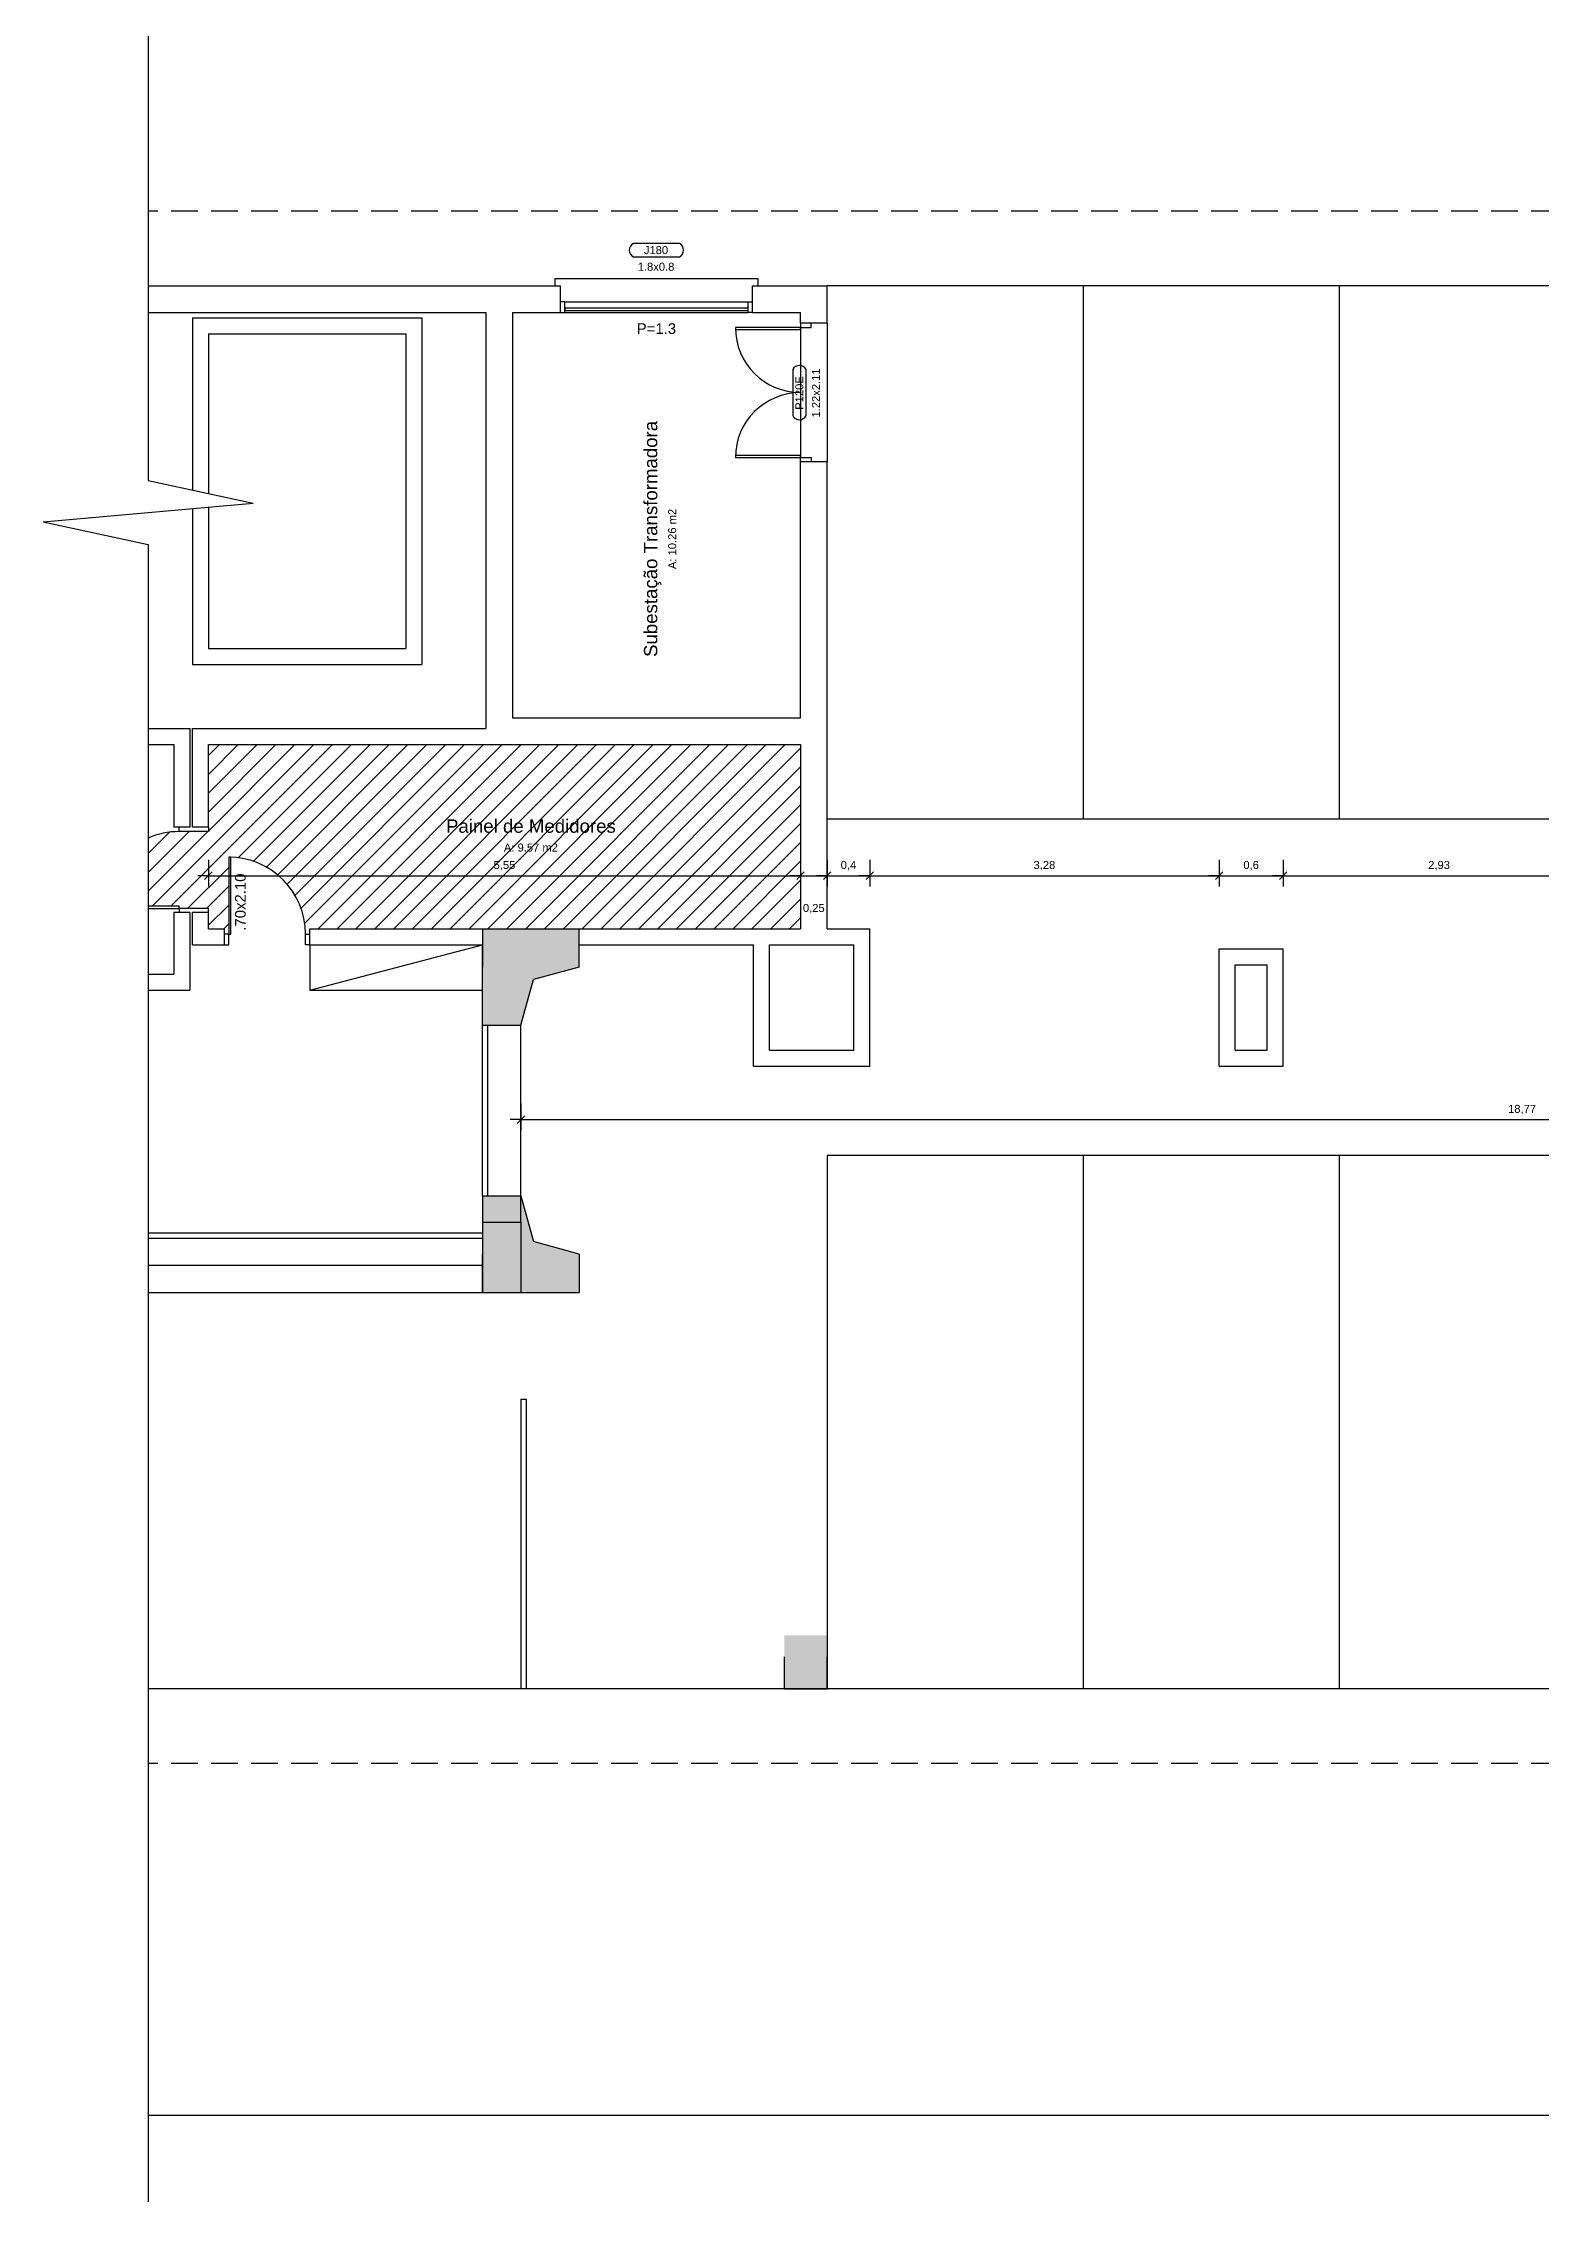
# Model space of a CAD drawing. Extents: x -14.2 to 59.9, y -4.3 to 30.8.
# Drawn here: x -14.21 to -0.16, y -4.29 to 15.94 of the extents above; entities that cross this region are included whole.
import ezdxf
from ezdxf.enums import TextEntityAlignment as Align

# ---------------------------------------------------------------- set-up
doc = ezdxf.new("R2010")
doc.units = 0
doc.linetypes.add('DASHED2', pattern=[0.375, 0.25, -0.125])
doc.layers.get('0').update_dxf_attribs({"linetype": 'CONTINUOUS'})
doc.layers.get('DEFPOINTS').update_dxf_attribs({"linetype": 'CONTINUOUS'})
for name, color, linetype in [('COTA', 13, 'CONTINUOUS'), ('ESPEC', 7, 'CONTINUOUS'), ('ESPECARQ', 7, 'CONTINUOUS'), ('ESQUADRIA', 10, 'CONTINUOUS'), ('ESTRUT', 8, 'CONTINUOUS'), ('PAREDE', 6, 'CONTINUOUS'), ('REG60-100', 7, 'CONTINUOUS'), ('UNIDADE', 4, 'CONTINUOUS')]:
    doc.layers.add(name, color=color, linetype=linetype)
doc.styles.add('REGUA100', font='arial.ttf')
doc.styles.add('REGUA60', font='arial.ttf')
doc.styles.add('REGUA80', font='arial.ttf')
doc.dimstyles.get("Standard").update_dxf_attribs({"dimtxt": 0.18, "dimasz": 0.18, "dimexe": 0.18, "dimexo": 0.0625, "dimgap": 0.09, "dimtad": 0, "dimtih": 1, "dimtoh": 1, "dimdec": 4, "dimzin": 0, "dimtxsty": 'STANDARD', "dimcen": 0.09, "dimazin": 3, "dimtfac": 1, "dimtdec": 4, "dimtofl": 0, "dimtmove": 0, "dimatfit": 3, "dimtolj": 1, "dimtzin": 0})

# ---------------------------------------------------------------- blocks, each defined once
blk = doc.blocks.new('INDESQ2')
at = {"color": 0, "linetype": 'BYBLOCK'}
for p, q in [((4.32, 2.96), (-4.32, 2.96)), ((-4.32, 0.44), (4.32, 0.44))]:
    blk.add_line(p, q, dxfattribs=at)
at = {"color": 0}
for centre, start, end in [((-3.67, 1.7), 117.3654, 242.6346), ((3.67, 1.7), 297.3654, 62.6346)]:
    blk.add_arc(centre, 1.42, start, end, dxfattribs=at)
at = {"style": 'REGUA60', "width": 1.4, "flags": 9}
blk.add_attdef('LOCAL', text='', height=1.5, dxfattribs=at).set_placement((-0.08, -4.35), align=Align.CENTER)
at = {"layer": 'ESPECARQ', "color": 0, "style": 'REGUA60'}
for tag, width, p in [('COD', 1.1, (-0.08, 0.95)), ('DIM', 1.4, (-0.08, -2.17))]:
    blk.add_attdef(tag, text='', height=1.5, dxfattribs=dict(at, width=width)).set_placement(p, align=Align.CENTER)
blk = doc.blocks.new('INDUNI1')
blk = doc.blocks.new('COTATR')
at = {"color": 6}
blk.add_line((-71, -71), (71, 71), dxfattribs=at)
at = {"color": 0, "linetype": 'BYBLOCK'}
blk.add_line((0, 0), (200, 0), dxfattribs=at)
blk = doc.blocks.new('*D17')
at = {"layer": 'COTA', "color": 0}
for p, q in [((-9.728, 6), (-9.728, 5.75)), ((9.042, 6), (9.042, 5.75)), ((-9.728, 5.85), (9.041, 5.85))]:
    blk.add_line(p, q, dxfattribs=at)
at = {"layer": 'DEFPOINTS', "color": 0}
for p in [(-9.728, 6.15), (9.042, 6.15), (9.042, 5.85)]:
    blk.add_point(p, dxfattribs=at)
at = {"layer": 'COTA', "color": 0, "xscale": 0.0005, "yscale": 0.0005, "zscale": 0.0005, "rotation": 180}
blk.add_blockref('COTATR', (-9.728, 5.85), dxfattribs=at)
at = {"layer": 'COTA', "color": 0, "xscale": 0.0005, "yscale": 0.0005, "zscale": 0.0005}
blk.add_blockref('COTATR', (9.042, 5.85), dxfattribs=at)
at = {"layer": 'COTA', "color": 7, "insert": (-0.343, 5.944), "char_height": 0.075, "attachment_point": 5, "style": 'REGUA60'}
blk.add_mtext('18,77', dxfattribs=at)
blk = doc.blocks.new('*D18')
at = {"layer": 'COTA', "color": 0}
for p, q in [((-12.658, 8.286), (-12.658, 8.036)), ((-12.658, 8.136), (-7.109, 8.136)), ((-7.108, 8.286), (-7.108, 8.036))]:
    blk.add_line(p, q, dxfattribs=at)
at = {"layer": 'DEFPOINTS', "color": 0}
for p in [(-12.658, 8.436), (-7.108, 8.436), (-7.108, 8.136)]:
    blk.add_point(p, dxfattribs=at)
at = {"layer": 'COTA', "color": 0, "xscale": 0.0005, "yscale": 0.0005, "zscale": 0.0005, "rotation": 180}
blk.add_blockref('COTATR', (-12.658, 8.136), dxfattribs=at)
at = {"layer": 'COTA', "color": 0, "xscale": 0.0005, "yscale": 0.0005, "zscale": 0.0005}
blk.add_blockref('COTATR', (-7.108, 8.136), dxfattribs=at)
at = {"layer": 'COTA', "color": 7, "insert": (-9.883, 8.23), "char_height": 0.075, "attachment_point": 5, "style": 'REGUA60'}
blk.add_mtext('5,55', dxfattribs=at)
blk = doc.blocks.new('*D19')
at = {"layer": 'COTA', "color": 0}
for p, q in [((-7.108, 8.286), (-7.108, 8.036)), ((-7.108, 8.136), (-6.859, 8.136)), ((-6.858, 8.286), (-6.858, 8.036))]:
    blk.add_line(p, q, dxfattribs=at)
at = {"layer": 'DEFPOINTS', "color": 0}
for p in [(-7.108, 8.436), (-6.858, 8.436), (-6.858, 8.136)]:
    blk.add_point(p, dxfattribs=at)
at = {"layer": 'COTA', "color": 0, "xscale": 0.0005, "yscale": 0.0005, "zscale": 0.0005, "rotation": 180}
blk.add_blockref('COTATR', (-7.108, 8.136), dxfattribs=at)
at = {"layer": 'COTA', "color": 0, "xscale": 0.0005, "yscale": 0.0005, "zscale": 0.0005}
blk.add_blockref('COTATR', (-6.858, 8.136), dxfattribs=at)
at = {"layer": 'COTA', "color": 7, "insert": (-6.983, 7.827), "char_height": 0.075, "attachment_point": 5, "style": 'REGUA60'}
blk.add_mtext('0,25', dxfattribs=at)
blk = doc.blocks.new('*D20')
at = {"layer": 'COTA', "color": 0}
for p, q in [((-6.858, 8.286), (-6.858, 8.036)), ((-6.858, 8.136), (-6.459, 8.136)), ((-6.458, 8.286), (-6.458, 8.036))]:
    blk.add_line(p, q, dxfattribs=at)
at = {"layer": 'DEFPOINTS', "color": 0}
for p in [(-6.858, 8.436), (-6.458, 8.436), (-6.458, 8.136)]:
    blk.add_point(p, dxfattribs=at)
at = {"layer": 'COTA', "color": 0, "xscale": 0.0005, "yscale": 0.0005, "zscale": 0.0005, "rotation": 180}
blk.add_blockref('COTATR', (-6.858, 8.136), dxfattribs=at)
at = {"layer": 'COTA', "color": 0, "xscale": 0.0005, "yscale": 0.0005, "zscale": 0.0005}
blk.add_blockref('COTATR', (-6.458, 8.136), dxfattribs=at)
at = {"layer": 'COTA', "color": 7, "insert": (-6.658, 8.23), "char_height": 0.075, "attachment_point": 5, "style": 'REGUA60'}
blk.add_mtext('0,4', dxfattribs=at)
blk = doc.blocks.new('*D21')
at = {"layer": 'COTA', "color": 0}
for p, q in [((-6.458, 8.286), (-6.458, 8.036)), ((-6.458, 8.136), (-3.184, 8.136)), ((-3.183, 8.286), (-3.183, 8.036))]:
    blk.add_line(p, q, dxfattribs=at)
at = {"layer": 'DEFPOINTS', "color": 0}
for p in [(-6.458, 8.436), (-3.183, 8.436), (-3.183, 8.136)]:
    blk.add_point(p, dxfattribs=at)
at = {"layer": 'COTA', "color": 0, "xscale": 0.0005, "yscale": 0.0005, "zscale": 0.0005, "rotation": 180}
blk.add_blockref('COTATR', (-6.458, 8.136), dxfattribs=at)
at = {"layer": 'COTA', "color": 0, "xscale": 0.0005, "yscale": 0.0005, "zscale": 0.0005}
blk.add_blockref('COTATR', (-3.183, 8.136), dxfattribs=at)
at = {"layer": 'COTA', "color": 7, "insert": (-4.821, 8.23), "char_height": 0.075, "attachment_point": 5, "style": 'REGUA60'}
blk.add_mtext('3,28', dxfattribs=at)
blk = doc.blocks.new('*D22')
at = {"layer": 'COTA', "color": 0}
for p, q in [((-3.183, 8.286), (-3.183, 8.036)), ((-3.183, 8.136), (-2.584, 8.136)), ((-2.583, 8.286), (-2.583, 8.036))]:
    blk.add_line(p, q, dxfattribs=at)
at = {"layer": 'DEFPOINTS', "color": 0}
for p in [(-3.183, 8.436), (-2.583, 8.436), (-2.583, 8.136)]:
    blk.add_point(p, dxfattribs=at)
at = {"layer": 'COTA', "color": 0, "xscale": 0.0005, "yscale": 0.0005, "zscale": 0.0005, "rotation": 180}
blk.add_blockref('COTATR', (-3.183, 8.136), dxfattribs=at)
at = {"layer": 'COTA', "color": 0, "xscale": 0.0005, "yscale": 0.0005, "zscale": 0.0005}
blk.add_blockref('COTATR', (-2.583, 8.136), dxfattribs=at)
at = {"layer": 'COTA', "color": 7, "insert": (-2.883, 8.23), "char_height": 0.075, "attachment_point": 5, "style": 'REGUA60'}
blk.add_mtext('0,6', dxfattribs=at)
blk = doc.blocks.new('*D23')
at = {"layer": 'COTA', "color": 0}
for p, q in [((-2.583, 8.286), (-2.583, 8.036)), ((-2.583, 8.136), (0.341, 8.136)), ((0.342, 8.286), (0.342, 8.036))]:
    blk.add_line(p, q, dxfattribs=at)
at = {"layer": 'DEFPOINTS', "color": 0}
for p in [(-2.583, 8.436), (0.342, 8.436), (0.342, 8.136)]:
    blk.add_point(p, dxfattribs=at)
at = {"layer": 'COTA', "color": 0, "xscale": 0.0005, "yscale": 0.0005, "zscale": 0.0005, "rotation": 180}
blk.add_blockref('COTATR', (-2.583, 8.136), dxfattribs=at)
at = {"layer": 'COTA', "color": 0, "xscale": 0.0005, "yscale": 0.0005, "zscale": 0.0005}
blk.add_blockref('COTATR', (0.342, 8.136), dxfattribs=at)
at = {"layer": 'COTA', "color": 7, "insert": (-1.121, 8.23), "char_height": 0.075, "attachment_point": 5, "style": 'REGUA60'}
blk.add_mtext('2,93', dxfattribs=at)

msp = doc.modelspace()

# ---------------------------------------------------------------- hatches: boundary and pattern name
at = {"layer": 'ESPEC'}
h = msp.add_hatch(dxfattribs=at)
h.set_pattern_fill('ANSI31', style=0)
h.set_pattern_definition([(45, (0, 0), (-0.0883883, 0.0883883), [])])
h.paths.add_polyline_path([(-12.658, 9.365), (-12.658, 8.59), (-12.658, 8.55), (-12.933, 8.55, 0.103888), (-13.223, 8.489), (-13.223, 7.85), (-12.933, 7.85), (-12.933, 7.83), (-12.658, 7.83), (-12.658, 7.79), (-12.658, 7.64), (-12.508, 7.64), (-12.508, 7.59), (-12.468, 7.59), (-12.468, 8.31), (-12.448, 8.31), (-12.448, 8.31, -0.4061), (-11.748, 7.59), (-11.708, 7.59), (-11.708, 7.64), (-10.088, 7.64), (-9.183, 7.64), (-7.108, 7.64), (-7.108, 9.365)])
h.paths.add_polyline_path([(-10.463, 8.506), (-8.807, 8.506), (-8.807, 8.696), (-10.463, 8.696)], flags=24)
h.paths.add_polyline_path([(-9.908, 8.343), (-9.363, 8.343), (-9.363, 8.457), (-9.908, 8.457)], flags=24)
h.paths.add_polyline_path([(-9.999, 8.293), (-9.767, 8.293), (-9.767, 8.166), (-9.999, 8.166)], flags=24)

# ---------------------------------------------------------------- linework, layer by layer
at = {"linetype": 'DASHED2'}
for p, q in [((9.742, 14.365), (-13.223, 14.365)), ((9.742, -0.185), (-13.223, -0.185))]:
    msp.add_line(p, q, dxfattribs=at)
for p, q in [((8.742, 13.665), (-6.858, 13.665)), ((-4.458, 13.665), (-4.458, 8.665)), ((-2.058, 13.665), (-2.058, 8.665)), ((0.342, 8.665), (-6.858, 8.665)), ((-11.708, 7.49), (-11.708, 7.065)), ((-11.708, 7.065), (-10.088, 7.49)), ((-11.708, 7.065), (-10.088, 7.065)), ((-9.728, 4.89), (-9.728, 6.735)), ((0.342, 5.515), (-6.858, 5.515)), ((-6.858, 5.515), (-6.858, 0.515)), ((-4.458, 5.515), (-4.458, 0.515)), ((-2.058, 5.515), (-2.058, 0.515)), ((-13.223, 4.485), (-10.088, 4.485)), ((-13.223, 4.23), (-10.088, 4.23)), ((-9.728, 3.23), (-9.728, 0.515)), ((-9.728, 3.23), (-9.678, 3.23)), ((-9.678, 3.23), (-9.678, 0.515)), ((9.042, 0.515), (-13.223, 0.515)), ((13.692, -3.485), (-13.223, -3.485))]:
    msp.add_line(p, q)
at = {"layer": 'ESPEC'}
for p, q in [((-13.223, 27.375), (-13.223, 11.841)), ((-13.223, 11.841), (-12.238, 11.628)), ((-14.208, 11.454), (-12.238, 11.628)), ((-14.208, 11.454), (-13.223, 11.241)), ((-13.223, 11.241), (-13.223, -4.294))]:
    msp.add_line(p, q, dxfattribs=at)
at = {"layer": 'ESQUADRIA', "color": 1}
for p, q in [((-9.318, 13.515), (-7.598, 13.515)), ((-9.318, 13.415), (-7.598, 13.415)), ((-7.108, 13.275), (-7.108, 12.055))]:
    msp.add_line(p, q, dxfattribs=at)
at = {"layer": 'ESQUADRIA'}
for p, q in [((-12.933, 8.55), (-12.933, 8.59)), ((-12.658, 8.55), (-12.933, 8.55)), ((-12.658, 8.59), (-12.658, 8.55)), ((-12.658, 7.83), (-12.933, 7.83)), ((-12.933, 7.83), (-12.933, 7.79)), ((-12.658, 7.79), (-12.658, 7.83)), ((-10.088, 5.135), (-10.088, 6.735)), ((-10.038, 5.135), (-10.038, 6.735)), ((-13.223, 4.79), (-10.088, 4.79)), ((-13.223, 4.74), (-10.088, 4.74))]:
    msp.add_line(p, q, dxfattribs=at)
for points in [[(-9.408, 13.665), (-9.408, 13.735), (-7.508, 13.735), (-7.508, 13.665)], [(-9.358, 13.415), (-9.318, 13.415), (-9.318, 13.515), (-9.358, 13.515)], [(-7.558, 13.415), (-7.598, 13.415), (-7.598, 13.515), (-7.558, 13.515)], [(-7.108, 13.315), (-7.108, 13.275), (-7.008, 13.275), (-7.008, 13.315)], [(-6.858, 13.315), (-6.858, 13.315), (-6.858, 12.015), (-6.858, 12.015)], [(-7.108, 12.015), (-7.108, 12.055), (-7.008, 12.055), (-7.008, 12.015)], [(-13.223, 7.83), (-12.933, 7.83), (-12.933, 7.85), (-13.223, 7.85)], [(-12.508, 7.49), (-12.468, 7.49), (-12.468, 7.59), (-12.508, 7.59)], [(-11.708, 7.49), (-11.748, 7.49), (-11.748, 7.59), (-11.708, 7.59)]]:
    msp.add_lwpolyline(points, dxfattribs=at)
for points in [[(-9.318, 13.435), (-7.598, 13.435), (-7.598, 13.455), (-9.318, 13.455)], [(-7.108, 13.275), (-7.718, 13.275), (-7.718, 13.255), (-7.108, 13.255)], [(-7.718, 12.055), (-7.108, 12.055), (-7.108, 12.075), (-7.718, 12.075)], [(-12.448, 7.59), (-12.448, 8.31), (-12.468, 8.31), (-12.468, 7.59)]]:
    msp.add_lwpolyline(points, close=True, dxfattribs=at)
for centre, radius, start, end in [((-7.108, 13.275), 0.61, 180, 270), ((-7.108, 12.055), 0.61, 90, 180), ((-12.933, 7.83), 0.72, 90, 113.7242), ((-12.468, 7.59), 0.72, 0, 90)]:
    msp.add_arc(centre, radius, start, end, dxfattribs=at)
at = {"layer": 'ESTRUT'}
for p, q in [((-10.088, 7.64), (-9.183, 7.64)), ((-9.183, 7.28), (-9.183, 7.64)), ((-9.728, 6.735), (-9.61, 7.162)), ((-9.183, 7.28), (-9.61, 7.162)), ((-9.728, 5.135), (-9.61, 4.708)), ((-10.088, 4.89), (-9.728, 4.89)), ((-10.088, 4.89), (-10.088, 4.23)), ((-9.728, 4.89), (-9.728, 4.23)), ((-9.183, 4.59), (-9.61, 4.708)), ((-9.183, 4.59), (-9.183, 4.23)), ((-10.088, 4.23), (-9.728, 4.23)), ((-10.088, 4.23), (-9.183, 4.23))]:
    msp.add_line(p, q, dxfattribs=at)
for points in [[(-10.088, 6.735), (-9.61, 7.162), (-10.088, 7.64)], [(-10.088, 7.64), (-9.61, 7.162), (-9.183, 7.28)], [(-10.088, 7.64), (-9.183, 7.28), (-9.183, 7.64)], [(-10.088, 6.735), (-9.728, 6.735), (-9.61, 7.162)], [(-10.088, 5.135), (-9.728, 5.135), (-9.61, 4.708)], [(-10.088, 5.135), (-9.61, 4.708), (-10.088, 4.23)], [(-10.088, 4.23), (-9.61, 4.708), (-9.183, 4.59)], [(-10.088, 4.23), (-9.183, 4.59), (-9.183, 4.23)], [(-6.858, 0.515), (-6.858, 1.015), (-7.258, 0.515), (-7.258, 1.015)], [(-7.258, 0.815), (-7.258, 0.515), (-6.858, 0.815), (-6.858, 0.515)]]:
    msp.add_solid(points, dxfattribs=at)
at = {"layer": 'PAREDE'}
for p, q in [((-13.223, 13.665), (-9.358, 13.665)), ((-9.358, 13.415), (-9.358, 13.665)), ((-7.558, 13.415), (-7.558, 13.665)), ((-7.558, 13.665), (-6.858, 13.665)), ((-6.858, 13.315), (-6.858, 13.665)), ((-13.223, 13.415), (-10.058, 13.415)), ((-12.808, 13.365), (-10.658, 13.365)), ((-12.808, 13.365), (-12.808, 11.751)), ((-10.658, 13.365), (-10.658, 10.115)), ((-10.058, 13.415), (-10.058, 9.515)), ((-9.808, 13.415), (-9.808, 9.615)), ((-9.808, 13.415), (-9.358, 13.415)), ((-7.558, 13.415), (-7.108, 13.415)), ((-7.108, 13.315), (-7.108, 13.415)), ((-12.658, 13.215), (-10.808, 13.215)), ((-12.658, 13.215), (-12.658, 11.719)), ((-10.808, 13.215), (-10.808, 10.265)), ((-6.858, 13.315), (-7.108, 13.315)), ((-6.858, 12.015), (-7.108, 12.015)), ((-7.108, 9.615), (-7.108, 12.015)), ((-6.858, 7.64), (-6.858, 12.015)), ((-12.808, 11.577), (-12.808, 10.115)), ((-12.658, 11.591), (-12.658, 10.265)), ((-12.658, 10.265), (-10.808, 10.265)), ((-12.808, 10.115), (-10.658, 10.115)), ((-13.223, 9.515), (-12.833, 9.515)), ((-12.833, 9.515), (-12.833, 8.59)), ((-12.808, 9.515), (-10.058, 9.515)), ((-12.808, 8.59), (-12.808, 9.515)), ((-9.808, 9.615), (-7.108, 9.615)), ((-13.223, 9.365), (-12.983, 9.365)), ((-12.983, 9.365), (-12.983, 8.59)), ((-12.658, 9.365), (-7.108, 9.365)), ((-12.658, 8.59), (-12.658, 9.365)), ((-7.108, 9.365), (-7.108, 7.64)), ((-12.833, 8.59), (-12.983, 8.59)), ((-12.658, 8.59), (-12.808, 8.59)), ((-12.983, 7.79), (-12.983, 7.215)), ((-12.833, 7.79), (-12.983, 7.79)), ((-12.833, 7.79), (-12.833, 7.065)), ((-12.658, 7.79), (-12.808, 7.79)), ((-12.808, 7.49), (-12.808, 7.79)), ((-12.658, 7.64), (-12.658, 7.79)), ((-12.808, 7.49), (-12.508, 7.49)), ((-12.658, 7.64), (-12.508, 7.64)), ((-12.508, 7.49), (-12.508, 7.64)), ((-11.708, 7.49), (-11.708, 7.64)), ((-11.708, 7.64), (-10.088, 7.64)), ((-11.708, 7.49), (-10.088, 7.49)), ((-10.088, 7.64), (-10.088, 7.28)), ((-10.088, 6.735), (-10.088, 7.49)), ((-9.183, 7.64), (-7.108, 7.64)), ((-9.183, 7.49), (-7.548, 7.49)), ((-7.548, 6.35), (-7.548, 7.49)), ((-7.398, 6.5), (-7.398, 7.49)), ((-7.398, 7.49), (-6.608, 7.49)), ((-6.858, 7.64), (-6.458, 7.64)), ((-6.608, 6.5), (-6.608, 7.49)), ((-6.458, 6.35), (-6.458, 7.64)), ((-3.183, 7.45), (-2.583, 7.45)), ((-3.183, 6.35), (-3.183, 7.45)), ((-3.033, 7.3), (-2.733, 7.3)), ((-3.033, 6.5), (-3.033, 7.3)), ((-2.733, 6.5), (-2.733, 7.3)), ((-2.583, 6.35), (-2.583, 7.45)), ((-13.223, 7.215), (-12.983, 7.215)), ((-13.223, 7.065), (-12.833, 7.065)), ((-10.088, 6.735), (-9.728, 6.735)), ((-7.398, 6.5), (-6.608, 6.5)), ((-3.033, 6.5), (-2.733, 6.5)), ((-7.548, 6.35), (-6.458, 6.35)), ((-3.183, 6.35), (-2.583, 6.35)), ((-10.088, 5.135), (-9.728, 5.135)), ((-10.088, 5.135), (-10.088, 4.38)), ((-10.088, 4.23), (-10.088, 4.59)), ((-7.258, 0.515), (-7.258, 0.815)), ((-6.858, 0.515), (-6.858, 0.815)), ((-7.258, 0.515), (-6.858, 0.515))]:
    msp.add_line(p, q, dxfattribs=at)

# ---------------------------------------------------------------- block references
at = {"layer": 'ESPECARQ'}
ref = msp.add_blockref('INDESQ2', (-8.458, 13.915), dxfattribs=dict(at, xscale=0.05, yscale=0.05, zscale=0.05))
ref.add_attrib('COD', 'J180', dxfattribs={"color": 0, "height": 0.075, "style": 'REGUA60'}).set_placement((-8.462, 13.963), align=Align.CENTER)
ref.add_attrib('DIM', '1.8x0.8', dxfattribs={"color": 0, "height": 0.075, "style": 'REGUA60'}).set_placement((-8.462, 13.807), align=Align.CENTER)
ref = msp.add_blockref('INDESQ2', (-7.033, 12.665), dxfattribs=dict(at, xscale=0.05, yscale=0.05, zscale=0.05, rotation=90))
ref.add_attrib('COD', 'P120E', dxfattribs={"color": 0, "height": 0.075, "rotation": 90, "style": 'REGUA60'}).set_placement((-7.081, 12.661), align=Align.CENTER)
ref.add_attrib('DIM', '1.22x2.11', dxfattribs={"color": 0, "height": 0.075, "rotation": 90, "style": 'REGUA60'}).set_placement((-6.925, 12.661), align=Align.CENTER)
at = {"layer": 'UNIDADE'}
ref = msp.add_blockref('INDUNI1', (-8.664, 11.293), dxfattribs=dict(at, xscale=0.05000000000000071, yscale=0.04999999999999982, zscale=0.05, rotation=90))
ref.add_attrib('NOME2', 'Subestação Transformadora', dxfattribs={"layer": '0', "color": 0, "height": 0.125, "rotation": 90, "style": 'REGUA100', "flags": 8}).set_placement((-8.45, 11.293), align=Align.CENTER)
ref.add_attrib('AREA', 'A: 10.26 m2', dxfattribs={"layer": 'ESPECARQ', "height": 0.075, "rotation": 90, "style": 'REGUA60'}).set_placement((-8.273, 11.293), align=Align.CENTER)
ref = msp.add_blockref('INDUNI1', (-9.635, 8.754), dxfattribs=dict(at, xscale=0.05000000000000004, yscale=0.05000000000000004, zscale=0.05))
ref.add_attrib('NOME2', 'Painel de Medidores', dxfattribs={"layer": '0', "color": 0, "height": 0.125, "style": 'REGUA100', "flags": 8}).set_placement((-9.635, 8.539), align=Align.CENTER)
ref.add_attrib('AREA', 'A: 9.57 m2', dxfattribs={"layer": 'ESPECARQ', "height": 0.075, "style": 'REGUA60'}).set_placement((-9.635, 8.363), align=Align.CENTER)

# ---------------------------------------------------------------- texts
at = {"layer": 'ESPECARQ', "style": 'REGUA80'}
msp.add_text('P=1.3', height=0.1, dxfattribs=at).set_placement((-8.458, 13.265), align=Align.MIDDLE)
at = {"layer": 'REG60-100', "style": 'REGUA80'}
msp.add_text('.70x2.10', height=0.1, rotation=90, dxfattribs=at).set_placement((-12.309, 7.621))

# ---------------------------------------------------------------- dimensions: what is measured, and where the dimension line sits
at = {"layer": 'COTA'}
for base, p1, p2, picture, middle in [((-7.108, 8.136), (-12.658, 8.436), (-7.108, 8.436), '*D18', (-9.883, 8.23)), ((-6.858, 8.136), (-7.108, 8.436), (-6.858, 8.436), '*D19', (-6.983, 7.827)), ((-6.458, 8.136), (-6.858, 8.436), (-6.458, 8.436), '*D20', (-6.658, 8.23)), ((-3.183030097, 8.135820145), (-6.458030097, 8.435820145), (-3.183030097, 8.435820145), '*D21', (-4.820530097, 8.229891768)), ((-2.583, 8.136), (-3.183, 8.436), (-2.583, 8.436), '*D22', (-2.883, 8.23)), ((0.341969903, 8.135820145), (-2.583030097, 8.435820145), (0.341969903, 8.435820145), '*D23', (-1.120530097, 8.229891768)), ((9.042, 5.85), (-9.728, 6.15), (9.042, 6.15), '*D17', (-0.343, 5.944))]:
    dim = msp.add_linear_dim(base=base, p1=p1, p2=p2, dimstyle='STANDARD', override={"dimscale": 0.05, "dimtxt": 1.5, "dimasz": 0.01, "dimexe": 2, "dimexo": 3, "dimgap": 0.98, "dimtad": 1, "dimtih": 0, "dimtoh": 0, "dimdec": 2, "dimrnd": 0.005, "dimzin": 8, "dimdsep": 44, "dimtxsty": 'REGUA60', "dimblk": 'COTATR', "dimcen": 4, "dimdle": 4, "dimclrt": 7, "dimaunit": 1, "dimtdec": 2, "dimtmove": 2, "dimatfit": 2, "dimtolj": 0, "dimtzin": 8}, dxfattribs=at)
    dim.commit()
    dim.dimension.update_dxf_attribs({"geometry": picture, "text_midpoint": middle})

doc.saveas('drawing.dxf')
